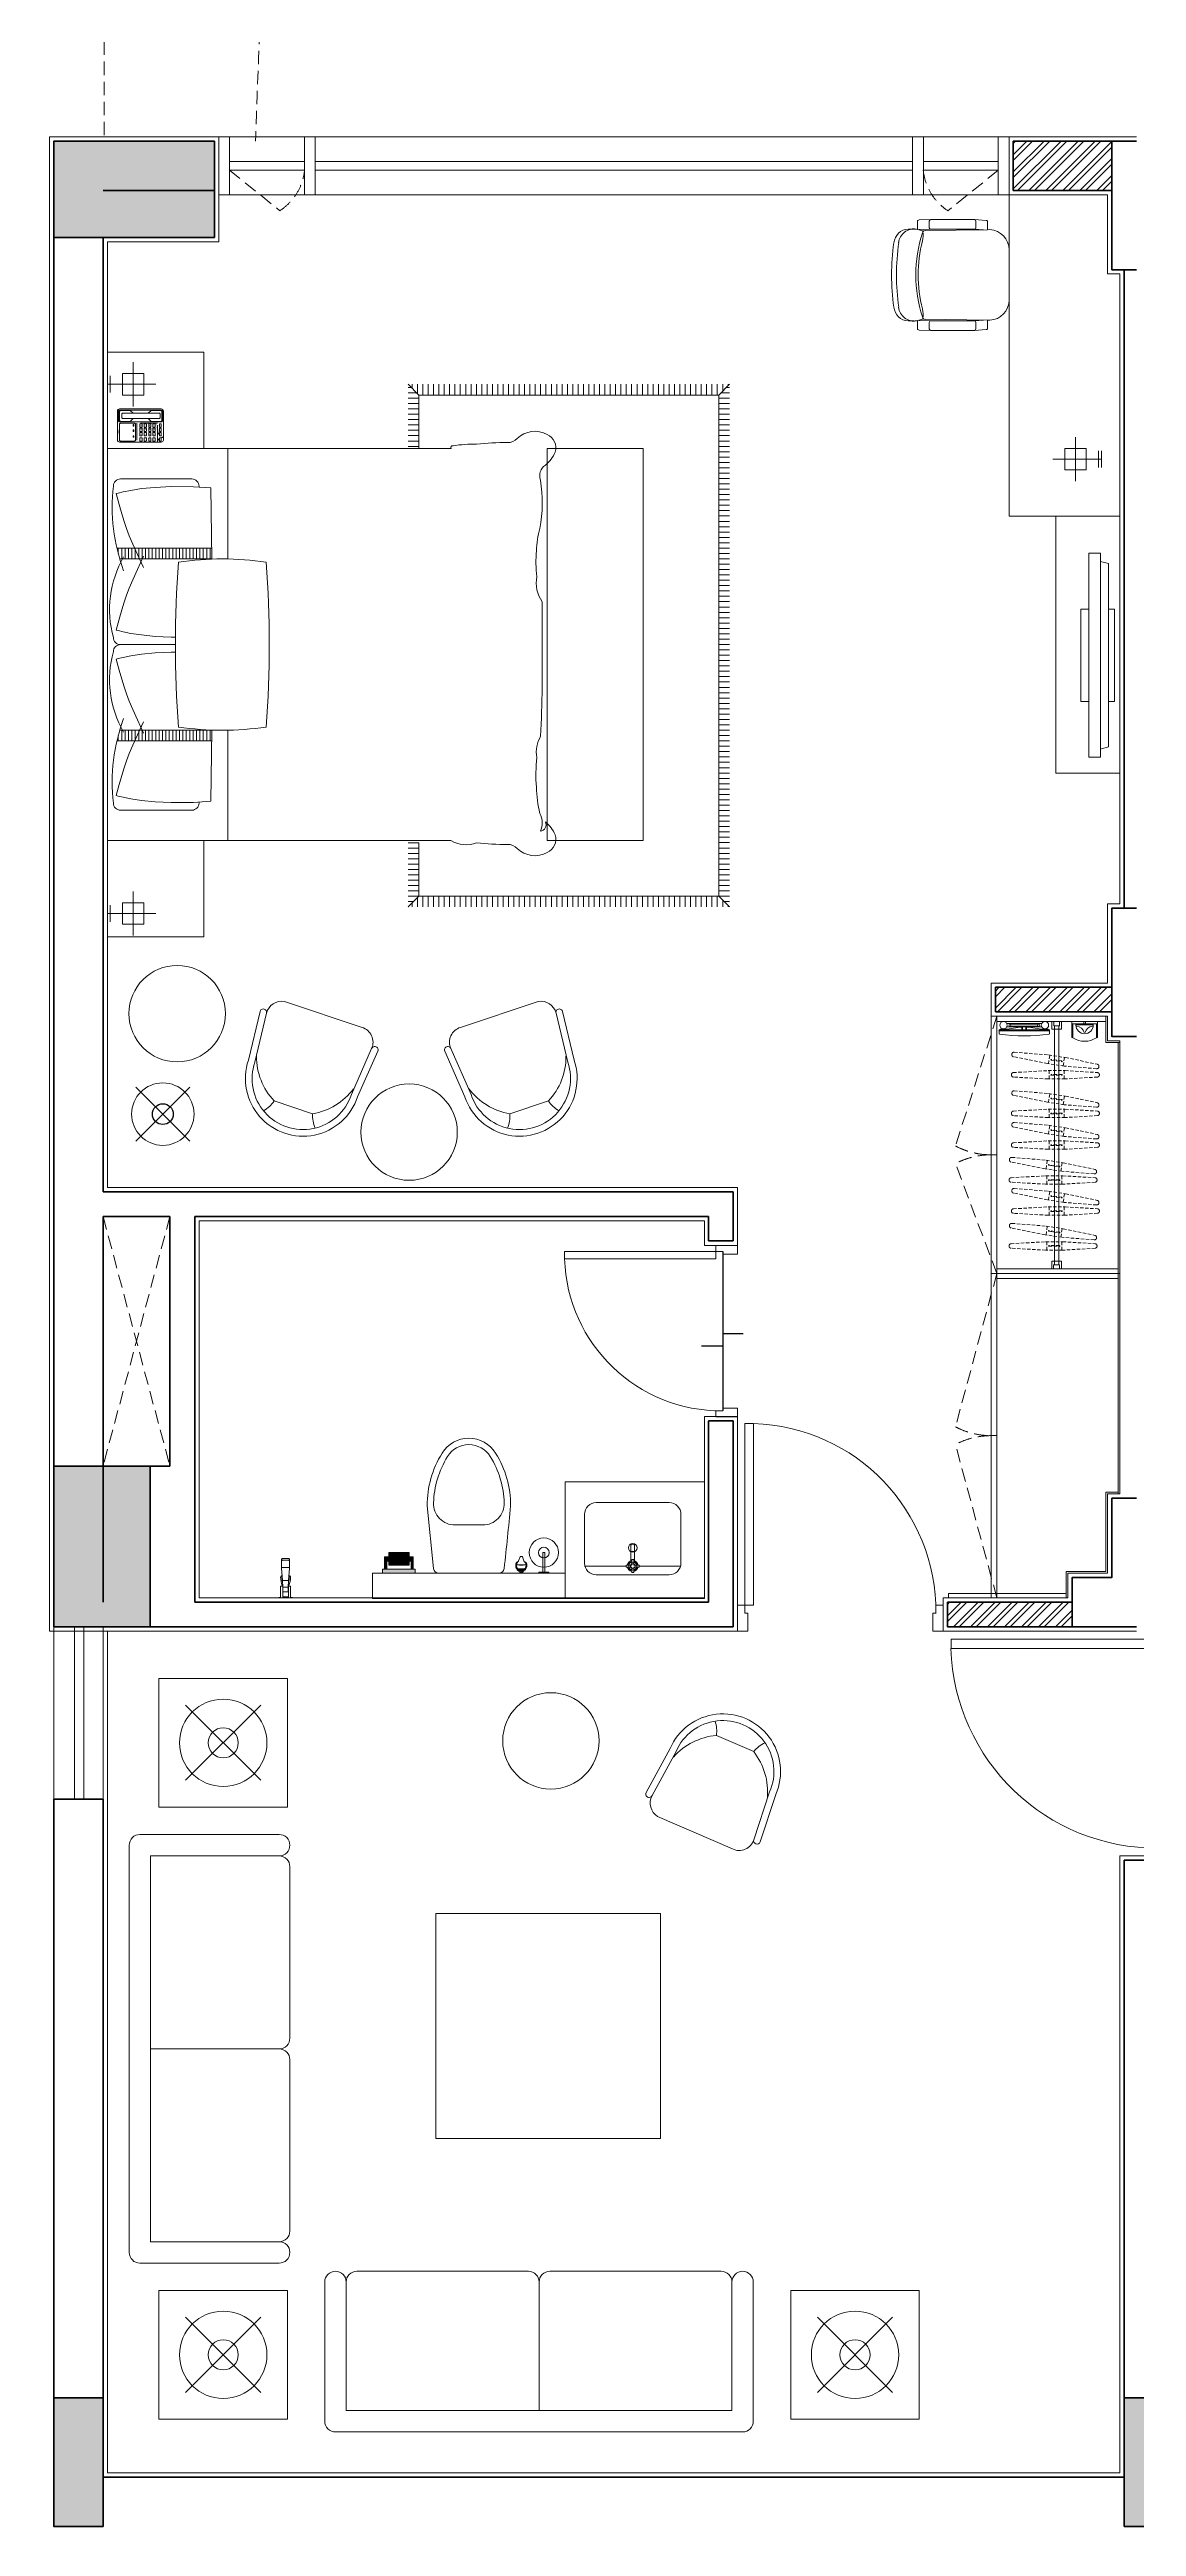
# Model space of a CAD drawing. Header units: inches. Extents: x 3031157 to 3117753, y 705284 to 945006.
# Drawn here: x 3042706 to 3047781, y 919665 to 931228 of the extents above; entities that cross this region are included whole.
import ezdxf
from ezdxf.enums import TextEntityAlignment as Align

# ---------------------------------------------------------------- set-up
doc = ezdxf.new("R2010")
doc.units = ezdxf.units.IN
doc.header["$LTSCALE"] = 250
doc.header["$MEASUREMENT"] = 0
doc.linetypes.add('HIDDEN', pattern=[0.375, 0.25, -0.125])
doc.linetypes.add('HIDDEN2', pattern=[4.7625, 3.175, -1.5875])
doc.layers.get('0').update_dxf_attribs({"lineweight": 13})
for name, color, linetype, lineweight in [('cladding', 57, 'Continuous', 13), ('col', 6, 'Continuous', 40), ('door', 3, 'Continuous', 15), ('ele', 2, 'Continuous', 20), ('fixtures', 171, 'Continuous', 15), ('furniture', 97, 'Continuous', 18), ('hatch', 8, 'Continuous', 5), ('hidden', 116, 'HIDDEN', 13), ('wall', 1, 'Continuous', 40), ('win', 4, 'Continuous', 18)]:
    doc.layers.add(name, color=color, linetype=linetype, lineweight=lineweight)
doc.styles.get("Standard").update_dxf_attribs({"font": 'swissc.ttf', "height": 100})
pattern_1 = [(0, (-3042726, -930799.695), (9e-15, 25), [])]
pattern_2 = [(90, (-3042726, -930799.695), (-25, 5e-15), [])]

# ---------------------------------------------------------------- blocks, each defined once
blk = doc.blocks.new('A$C4EBC2541')
at = {"layer": 'door', "linetype": 'Continuous'}
for p, q in [((34, 120), (34, 958)), ((34, 958), (74, 958)), ((74, 958), (74, 120)), ((74, 120), (34, 120))]:
    blk.add_line(p, q, dxfattribs=at)
for points in [[(48, 0), (0, 0), (0, 120), (34, 120), (34, 82), (48, 82)], [(902, 0), (950, 0), (950, 120), (916, 120), (916, 82), (902, 82)]]:
    blk.add_lwpolyline(points, close=True, dxfattribs=at)
at = {"layer": 'door', "lineweight": 9, "ltscale": 0.5}
blk.add_arc((47, 89), 870, 359.5132, 88.1997, dxfattribs=at)
blk = doc.blocks.new('-hanger')
at = {"color": 8, "linetype": 'HIDDEN', "ltscale": 0.25}
for p, q in [((-211, 1), (-211, 2)), ((-209, 97), (-209, 98)), ((-202, 12), (-40, 21)), ((-43, 54), (-201, 86)), ((-198, 107), (-37, 94)), ((36, 42), (-43, 54)), ((-40, 21), (40, 21)), ((-38, 53), (-32, 93)), ((-37, 94), (42, 82)), ((-35, 21), (-35, -18)), ((25, 66), (-25, 73)), ((-25, 70), (24, 63)), ((25, 3), (-25, 3)), ((-25, 0), (25, 0)), ((31, 43), (37, 83)), ((35, 21), (35, -18)), ((187, 30), (36, 42)), ((40, 21), (191, 12)), ((42, 82), (190, 51)), ((198, 39), (198, 38)), ((200, 2), (200, 1)), ((-40, -18), (-202, -9)), ((40, -18), (-40, -18)), ((191, -9), (40, -18))]:
    blk.add_line(p, q, dxfattribs=at)
for centre, major_axis, start_param, end_param in [((-201, 2), (-7.07, -7.07), 3.98941, 5.497787), ((-201, 1), (-7.07, -7.07), 5.497787, 7.006165), ((-199, 95), (-7.07, -7.07), 5.350491, 6.858869), ((-199, 97), (7.07, -7.07), 2.271317, 3.779695), ((-25, 72), (-1.06, -1.06), 3.779695, 6.921287), ((-25, 1), (1.06, -1.06), 2.356194, 5.497787), ((25, 64), (1.06, -1.06), -0.932694, 2.208898), ((25, 1), (1.06, -1.06), -0.785398, 2.356194), ((188, 40), (-7.07, -7.07), 0.700521, 2.208898), ((188, 41), (7.07, -7.07), 0.638102, 2.14648), ((190, 2), (7.07, -7.07), 0.785398, 2.293776), ((190, 1), (7.07, -7.07), -0.722979, 0.785398)]:
    blk.add_ellipse(centre, major_axis=major_axis, ratio=1, start_param=start_param, end_param=end_param, dxfattribs=at)
blk = doc.blocks.new('-IRONPLATE')
at = {"layer": 'furniture', "color": 8}
for p, q in [((-140, 40), (0, 40)), ((-97, 19), (0, 19)), ((97, 0), (-97, 0)), ((-80, 15), (0, 15)), ((-80, 3), (0, 3)), ((140, 40), (0, 40)), ((97, 19), (0, 19)), ((80, 15), (0, 15)), ((80, 3), (0, 3))]:
    blk.add_line(p, q, dxfattribs=at)
for points in [[(0, 36), (-139, 36, -0.551398), (-140, 38), (-140, 54, -0.267991), (-138, 58)], [(140, 38), (140, 54, 0.267991), (138, 58)]]:
    blk.add_lwpolyline(points, format="xyb", dxfattribs=at)
for points in [[(-13, 36), (-13, 22), (-10, 22), (-10, 32), (-9, 32), (-9, 21), (-23, 21), (-96, 32), (-133, 32), (-133, 36)], [(-11, 34), (-9, 34), (-9, 19)], [(-11, 32), (-9, 32)], [(0, 36), (139, 36)], [(13, 36), (13, 22), (10, 22), (10, 32), (9, 32), (9, 21), (23, 21), (96, 32), (133, 32), (133, 36)], [(11, 34), (9, 34), (9, 19)], [(11, 32), (9, 32)]]:
    blk.add_lwpolyline(points, dxfattribs=at)
for points in [[(-13, 23), (-11, 23), (-11, 34), (-13, 34)], [(13, 23), (11, 23), (11, 34), (13, 34)]]:
    blk.add_lwpolyline(points, close=True, dxfattribs=at)
for centre, radius in [((-115, 9), 20.3), ((-80, 9), 5.88), ((80, 9), 5.88), ((115, 9), 20.3)]:
    blk.add_circle(centre, radius, dxfattribs=at)
for centre, radius, start, end in [((0, -828), 897, 81.1632, 98.8368), ((138, 38), 2.3, 294.7839, 0.7051)]:
    blk.add_arc(centre, radius, start, end, dxfattribs=at)
blk = doc.blocks.new('-IRON')
at = {"layer": 'furniture', "color": 8}
for p, q in [((-45, 16), (45, 16)), ((-5, 11), (-5, 0)), ((5, 11), (5, 0))]:
    blk.add_line(p, q, dxfattribs=at)
for points in [[(-66, 83), (-61, 83), (-61, 11), (-66, 11)], [(66, 11), (-66, 11), (-66, 0), (66, 0)], [(61, 83), (66, 83), (66, 11), (61, 11)]]:
    blk.add_lwpolyline(points, close=True, dxfattribs=at)
for points in [[(-45, 11), (-45, 18, -0.414294), (0, 63, -0.414294)], [(45, 11), (45, 18, 0.414294), (0, 63, 0.414294)]]:
    blk.add_lwpolyline(points, format="xyb", dxfattribs=at)
blk.add_lwpolyline([(7, 11), (7, 16), (-7, 16), (-7, 11)], dxfattribs=at)
for centre, radius, start, end in [((0, -7), 109, 56.0377, 123.9623), ((-50, 72), 49.7, 281.1869, 342.3811), ((50, 72), 49.7, 197.6189, 258.8131)]:
    blk.add_arc(centre, radius, start, end, dxfattribs=at)
blk = doc.blocks.new('-lcd')
blk.add_lwpolyline([(-0.119, 0.476), (-0.065, 0.476), (-0.065, -0.476), (-0.119, -0.476)], close=True)
blk.add_lwpolyline([(-0.065, -0.438), (-0.027, -0.428), (-0.027, 0.428), (-0.065, 0.438)])
at = {"ltscale": 0.8}
for points in [[(-0.119, 0.216), (-0.157, 0.216), (-0.157, -0.216), (-0.119, -0.216)], [(-0.027, -0.216), (0, -0.216), (0, 0.216), (-0.027, 0.216)]]:
    blk.add_lwpolyline(points, dxfattribs=at)
blk = doc.blocks.new('A$C2DC468A1')
at = {"layer": 'furniture', "ltscale": 200}
for p, q in [((49, 494), (49, 524)), ((526, 494), (526, 524)), ((42, 414), (8, 414)), ((59, 449), (50, 480)), ((50, 406), (52, 467)), ((50, 180), (50, 406)), ((57, 435), (53, 111)), ((517, 449), (525, 480)), ((517, 435), (522, 111)), ((525, 406), (523, 467)), ((525, 180), (525, 406)), ((533, 414), (567, 414)), ((8, 172), (42, 172)), ((50, 180), (53, 132)), ((525, 180), (522, 132)), ((567, 172), (533, 172))]:
    blk.add_line(p, q, dxfattribs=at)
blk.add_lwpolyline([(49, 524), (49, 509, 0.029912), (49, 485, 0.063193), (51, 475), (10, 475, 0.414214), (2, 467), (0, 406), (0, 180), (0, 180), (0, 180), (4, 119, 0.414214), (12, 111), (53, 111), (52, 100, 0.403991), (157, 0), (417, 0, 0.403991), (522, 100), (522, 111), (563, 111, 0.414214), (571, 119), (575, 180), (575, 406), (573, 467, 0.414214), (565, 475), (524, 475, 0.063195), (526, 485, 0.029912), (526, 509), (526, 524, 0.196957), (504, 574, 0.156396), (455, 598, 0.034809), (287, 609, 0.034809), (120, 598, 0.156396), (71, 574, 0.196957)], format="xyb", close=True, dxfattribs=at)
for centre, radius, start, end in [((128, 494), 79.1, 95.8495, 190.2987), ((287, -596), 1180, 81.8244, 98.1726), ((447, 494), 79.1, 349.7013, 84.1505), ((8, 406), 8, 90, 180), ((42, 406), 8, 0, 90), ((71, 436), 13.6, 120.775, 180.5512), ((64, 457), 10, 238.4266, 306.3195), ((83, 590), 144, 262.1651, 281.0898), ((287, -205), 689, 71.5812, 108.4188), ((287, -205), 677, 74.8853, 105.1147), ((492, 590), 144, 258.9102, 277.8349), ((511, 457), 10, 233.6805, 301.5734), ((504, 436), 13.6, 359.4488, 59.225), ((533, 406), 8, 90, 180), ((567, 406), 8, 0, 90), ((8, 180), 8, 180, 270), ((42, 180), 8, 270, 360), ((533, 180), 8, 180, 270), ((567, 180), 8, 270, 0)]:
    blk.add_arc(centre, radius, start, end, dxfattribs=at)
blk = doc.blocks.new('-reading lamp')
at = {"layer": 'furniture', "color": 8}
for p, q in [((-227, 0), (0, 0)), ((-121, 103), (-121, -103))]:
    blk.add_line(p, q, dxfattribs=at)
at = {"layer": 'furniture'}
for p, q in [((-13, 39), (-13, -39)), ((0, 39), (0, -39))]:
    blk.add_line(p, q, dxfattribs=at)
blk.add_lwpolyline([(-171, -50), (-71, -50), (-71, 50), (-171, 50)], close=True, dxfattribs=at)
blk = doc.blocks.new('WC-WH')
for points in [[(315, 195), (22, 165, 0.384412), (0, 140), (0, -140, 0.383904), (22, -165, 0.001434), (314, -195, 0.140641), (560, -125, 0.259738), (630, 0, 0.259738), (560, 125, 0.139471)], [(225, 65), (225, -65, 0.422961), (328, -165, 0.13189), (544, -100, 0.259738), (600, 0, 0.259738), (544, 100, 0.13189), (328, 165, 0.422961)]]:
    blk.add_lwpolyline(points, format="xyb", close=True)
blk.add_arc((316, -170), 25, 264.2811, 270.16)
blk = doc.blocks.new('Toilet paper holder')
h = blk.add_hatch(color=253)
h.set_gradient(color1=(147, 165, 151), one_color=1, tint=1, name='SPHERICAL')
h.paths.add_polyline_path([(102, -25), (102, 0), (-102, 0), (-102, -25)])
h = blk.add_hatch(color=253)
h.set_gradient(color1=(147, 165, 151), one_color=1, tint=1, name='SPHERICAL')
h.paths.add_polyline_path([(-76, -25), (-89, -25), (-89, -102), (-64, -102), (-64, -76), (-76, -76)])
h = blk.add_hatch(color=253)
h.set_gradient(color1=(147, 165, 151), one_color=1, tint=1, name='SPHERICAL')
h.paths.add_polyline_path([(63, -129), (63, -49), (-64, -49), (-64, -76), (-64, -76), (-64, -102), (-64, -102), (-64, -129)])
h = blk.add_hatch(color=253)
h.set_gradient(color1=(147, 165, 151), one_color=1, tint=1, name='SPHERICAL')
h.paths.add_polyline_path([(89, -25), (76, -25), (76, -76), (63, -76), (63, -102), (89, -102)])
for p, q in [((-89, -25), (-89, -102)), ((-89, -102), (-64, -102)), ((-76, -76), (-76, -25)), ((-64, -76), (-76, -76)), ((-64, -102), (-64, -76)), ((63, -76), (76, -76)), ((63, -102), (63, -76)), ((89, -102), (63, -102)), ((76, -76), (76, -25)), ((89, -25), (89, -102))]:
    blk.add_line(p, q)
for points in [[(-102, -25), (-102, 0), (102, 0), (102, -25)], [(-64, -129), (63, -129), (63, -49), (-64, -49)]]:
    blk.add_lwpolyline(points, close=True)
blk = doc.blocks.new('-spare tissue')
for points in [[(0, 23), (5, 23), (5, -23), (0, -23)], [(5, -5), (96, -5), (96, 5), (5, 5)]]:
    blk.add_lwpolyline(points, close=True)
for radius in [68.4, 25.1]:
    blk.add_circle((96, 0), radius)
blk = doc.blocks.new('-spray')
for p, q in [((0, 8), (7, 8)), ((0, 8), (0, 3)), ((0, 3), (0, 0)), ((0, 0), (0, -6)), ((4, 6), (10, 6)), ((4, 6), (4, 5)), ((4, 5), (4, -2)), ((21, 17), (21, -14)), ((52, 23), (52, 19)), ((76, 7), (57, 14)), ((78, 4), (78, -1)), ((0, -6), (7, -6)), ((4, -2), (4, -3)), ((4, -3), (10, -3)), ((52, -16), (52, -20)), ((57, -11), (76, -4))]:
    blk.add_line(p, q)
at = {"linetype": 'Continuous'}
for p, q in [((14, 7), (13, 7)), ((13, 5), (13, 4)), ((13, 4), (13, 1)), ((13, 4), (13, 4)), ((13, -1), (13, 1)), ((14, 8), (14, 7)), ((14, 7), (14, 1)), ((14, -4), (14, 1)), ((15, 12), (17, 12)), ((15, 12), (15, 1)), ((15, -9), (15, 1)), ((17, 14), (17, 12)), ((17, 12), (17, 1)), ((17, -9), (17, 1)), ((21, 17), (19, 17)), ((19, 17), (19, 15)), ((21, 15), (19, 15)), ((21, 14), (19, 14)), ((19, 14), (19, 10)), ((21, 10), (19, 10)), ((19, 9), (19, 6)), ((21, 9), (19, 9)), ((21, 6), (19, 6)), ((21, 4), (19, 4)), ((19, 4), (19, 1)), ((19, -1), (19, 1)), ((13, -2), (13, -1)), ((13, -1), (13, -1)), ((14, -4), (13, -4)), ((14, -5), (14, -4)), ((15, -9), (17, -9)), ((17, -11), (17, -9)), ((21, -1), (19, -1)), ((21, -3), (19, -3)), ((19, -6), (19, -3)), ((21, -6), (19, -6)), ((21, -8), (19, -8)), ((19, -11), (19, -8)), ((21, -11), (19, -11)), ((19, -14), (19, -12)), ((21, -12), (19, -12)), ((21, -14), (19, -14))]:
    blk.add_line(p, q, dxfattribs=at)
for centre, radius, start, end in [((3, 1), 4.17, 286.2602, 73.7398), ((7, 10), 2, 270, 339.4273), ((26, 17), 5, 144.6586, 176.563), ((26, 17), 5, 176.563, 180), ((58, 19), 5, 221.4127, 249.7865), ((75, 4), 3, 0, 69.7865), ((7, -8), 2, 20.5686, 90), ((26, -14), 5, 183.4309, 215.3477), ((26, -14), 5, 180, 183.4309), ((58, -16), 5, 110.2154, 138.5864), ((75, -1), 3, 290.2154, 0)]:
    blk.add_arc(centre, radius, start, end)
for centre, radius, start, end in [((34, 1), 21.2, 171.9827, 180), ((34, 1), 21.2, 180, 188.0173), ((34, 1), 21.2, 163.7328, 170.5838), ((34, 1), 21.2, 149.3991, 161.791), ((34, 1), 21.2, 132.901, 143.2002), ((36, -1), 25, 41.4127, 124.2726), ((34, 1), 21.2, 189.4162, 196.2672), ((34, 1), 21.2, 198.209, 210.6009), ((34, 1), 21.2, 216.7998, 227.099), ((36, 4), 25, 235.7274, 318.5864)]:
    blk.add_arc(centre, radius, start, end, dxfattribs=at)
for centre, major_axis, ratio, start_param, end_param in [((36, 1), (26, 0), 0.884615, 0.898533, 2.94467), ((39, 1), (0, -22.4), 0.049154, 3.141593, 6.283185), ((40, 1), (0, -22.4), 0.049154, 3.141593, 6.283185), ((36, 1), (26, 0), 0.884615, 3.338515, 5.384652)]:
    blk.add_ellipse(centre, major_axis=major_axis, ratio=ratio, start_param=start_param, end_param=end_param)
for points, knots in [([(26, 26), (24, 25), (23, 25), (20, 23), (18, 22), (14, 18), (12, 17), (10, 13), (9, 11), (9, 10)], [1.9362037, 1.9362037, 1.9362037, 1.9362037, 2.0782569, 2.0782569, 2.3509561, 2.3509561, 2.6236554, 2.6236554, 2.8211941, 2.8211941, 2.8211941, 2.8211941]), ([(40, 27), (39, 27), (38, 27), (34, 28), (32, 27), (28, 27), (27, 26), (26, 26)], [1.4354824, 1.4354824, 1.4354824, 1.4354824, 1.5328583, 1.5328583, 1.8055576, 1.8055576, 1.9362037, 1.9362037, 1.9362037, 1.9362037]), ([(52, 23), (52, 23), (52, 23), (50, 25), (47, 26), (43, 27), (42, 27), (40, 27)], [0.972564, 0.972564, 0.972564, 0.972564, 0.9874597, 0.9874597, 1.260159, 1.260159, 1.4354824, 1.4354824, 1.4354824, 1.4354824]), ([(9, -7), (9, -9), (10, -11), (13, -14), (14, -16), (15, -17)], [3.4619905, 3.4619905, 3.4619905, 3.4619905, 3.7144526, 3.7144526, 3.911088, 3.911088, 3.911088, 3.911088]), ([(15, -17), (16, -17), (16, -18), (19, -20), (21, -21), (26, -23), (28, -24), (33, -24), (35, -25), (38, -24)], [3.911088, 3.911088, 3.911088, 3.911088, 3.9871519, 3.9871519, 4.2598512, 4.2598512, 4.5325505, 4.5325505, 4.7735041, 4.7735041, 4.7735041, 4.7735041]), ([(38, -24), (38, -24), (38, -24), (41, -24), (44, -24), (48, -22), (50, -21), (52, -20)], [4.7735041, 4.7735041, 4.7735041, 4.7735041, 4.8052498, 4.8052498, 5.0779491, 5.0779491, 5.3106223, 5.3106223, 5.3106223, 5.3106223])]:
    blk.add_open_spline(points, degree=3, knots=knots)
blk = doc.blocks.new('BASIN')
at = {"layer": 'fixtures'}
for p, q in [((-12, 453), (-12, 354)), ((-12, 453), (-12, 354)), ((12, 354), (12, 453)), ((12, 354), (12, 453))]:
    blk.add_line(p, q, dxfattribs=at)
blk.add_lwpolyline([(227, 90), (-227, 90, -0.414214), (-300, 163), (-300, 467, -0.414214), (-227, 540), (227, 540, -0.414214), (300, 467), (300, 163, -0.414214)], format="xyb", close=True, dxfattribs=at)
for points in [[(-40, 485), (-300, 485)], [(300, 485), (40, 485)]]:
    blk.add_lwpolyline(points, dxfattribs=at)
blk.add_lwpolyline([(-6, 491), (-40, 491), (-40, 479), (-6, 479), (-6, 445), (6, 445), (6, 479), (40, 479), (40, 491), (6, 491), (6, 525), (-6, 525)], close=True, dxfattribs=at)
blk.add_lwpolyline([(-6, 491), (-40, 491), (-40, 479), (-6, 479), (-6, 445), (6, 445), (6, 479), (40, 479), (40, 491), (6, 491), (6, 525), (-6, 525)], close=True, dxfattribs=at)
for centre, radius in [((0, 485), 24.8), ((0, 485), 14.4), ((0, 485), 14.4), ((0, 372), 27)]:
    blk.add_circle(centre, radius, dxfattribs=at)
for centre, radius, start, end in [((0, 485), 34.3, 99.9282, 170.0718), ((0, 485), 34.3, 99.9282, 170.0718), ((0, 485), 34.3, 189.9282, 260.0718), ((0, 485), 34.3, 189.9282, 260.0718), ((0, 485), 28.3, 102.0247, 167.9753), ((0, 485), 28.3, 102.0247, 167.9753), ((0, 485), 28.3, 192.0247, 257.9753), ((0, 485), 28.3, 192.0247, 257.9753), ((0, 485), 34.3, 9.9282, 80.0718), ((0, 485), 34.3, 9.9282, 80.0718), ((0, 485), 28.3, 12.0247, 77.9753), ((0, 485), 28.3, 12.0247, 77.9753), ((0, 485), 34.3, 279.9282, 350.0718), ((0, 485), 28.3, 282.0247, 347.9753), ((0, 485), 34.3, 279.9282, 350.0718), ((0, 485), 28.3, 282.0247, 347.9753), ((0, 406), 14, 212.6695, 327.3305), ((0, 406), 14, 212.6695, 327.3305), ((0, 362), 14, 212.6695, 327.3305), ((0, 362), 14, 212.6695, 327.3305)]:
    blk.add_arc(centre, radius, start, end, dxfattribs=at)
blk = doc.blocks.new('-shower1')
for p, q in [((81, -14), (81, 14)), ((142, 19), (142, -19))]:
    blk.add_line(p, q)
for points in [[(0, 23), (0, 32), (2, 32), (3, 23)], [(0, 13), (0, -13)], [(2, 23), (2, 32)], [(2, 13), (2, -13)], [(5, 13), (5, -13)], [(49, 12), (28, 12), (28, -12), (49, -12)], [(98, 18), (100, 22)], [(0, -23), (0, -32), (2, -32), (3, -23)], [(2, -23), (2, -32)], [(98, -18), (100, -22)]]:
    blk.add_lwpolyline(points)
for points in [[(0, 13), (54, 13), (54, 23), (0, 23)], [(0, -13), (54, -13), (54, -23), (0, -23)]]:
    blk.add_lwpolyline(points, close=True)
blk.add_lwpolyline([(179, -19), (172, -19), (139, -19), (81, -14), (49, -12), (49, 12), (81, 14), (139, 19), (172, 19), (179, 19, -0.414214), (183, 15), (183, -15, -0.414214)], format="xyb", close=True)
for points in [[(54, 15, -0.007513), (57, 15, -0.799179)], [(57, 13), (57, 16, -0.081947), (97, 23, -0.285928), (102, 21), (103, 16)], [(57, 13), (57, 13, -0.081947)], [(98, 18, 0.046456), (73, 14, 0.308192)], [(171, 19, -0.414214), (175, 15), (175, -15, -0.414214), (171, -19)], [(54, -15, 0.007513), (57, -14, 0.799179)], [(57, -13), (57, -14, 0.081947)], [(57, -14), (57, -16, 0.081947), (97, -23, 0.285928), (102, -21), (103, -16)], [(98, -18, -0.046456), (73, -14, -0.308192)]]:
    blk.add_lwpolyline(points, format="xyb")
blk = doc.blocks.new('TEL')
for points in [[(-140, -158), (-5, -158, 0.414214), (5, -148), (5, 47, 0.414214), (-5, 57), (-140, 57, 0.414214), (-150, 47), (-150, -148, 0.414214)], [(-125, -143), (-110, -143, 0.414214), (-105, -138), (-105, 32, 0.414214), (-110, 37), (-125, 37, 0.414214), (-130, 32), (-130, -138, 0.414214)], [(-14, -147), (-1, -147, 0.414214), (0, -146), (0, -140, 0.414214), (-1, -139), (-14, -139, 0.414214), (-15, -140), (-15, -146, 0.414214)]]:
    blk.add_lwpolyline(points, format="xyb", close=True)
at = {"color": 8}
for points in [[(-140, -153), (-95, -153, 0.414214), (-90, -148), (-90, 47, 0.414214), (-95, 52), (-140, 52, 0.414214), (-145, 47), (-145, -148, 0.414214)], [(-78, -28), (-5, -28, 0.414214), (0, -23), (0, 42, 0.414214), (-5, 47), (-78, 47, 0.414214), (-83, 42), (-83, -23, 0.414214)], [(-66, -58), (-79, -58, -0.414214), (-80, -57), (-80, -49, -0.414214), (-79, -48), (-66, -48, -0.414214), (-65, -49), (-65, -57, -0.414214)], [(-66, -78), (-79, -78, -0.414214), (-80, -77), (-80, -69, -0.414214), (-79, -68), (-66, -68, -0.414214), (-65, -69), (-65, -77, -0.414214)], [(-66, -99), (-79, -99, -0.414214), (-80, -98), (-80, -90, -0.414214), (-79, -89), (-66, -89, -0.414214), (-65, -90), (-65, -98, -0.414214)], [(-66, -119), (-79, -119, -0.414214), (-80, -118), (-80, -110, -0.414214), (-79, -109), (-66, -109, -0.414214), (-65, -110), (-65, -118, -0.414214)], [(-59, -58), (-46, -58, 0.414214), (-45, -57), (-45, -49, 0.414214), (-46, -48), (-59, -48, 0.414214), (-60, -49), (-60, -57, 0.414214)], [(-59, -78), (-46, -78, 0.414214), (-45, -77), (-45, -69, 0.414214), (-46, -68), (-59, -68, 0.414214), (-60, -69), (-60, -77, 0.414214)], [(-59, -99), (-46, -99, 0.414214), (-45, -98), (-45, -90, 0.414214), (-46, -89), (-59, -89, 0.414214), (-60, -90), (-60, -98, 0.414214)], [(-59, -119), (-46, -119, 0.414214), (-45, -118), (-45, -110, 0.414214), (-46, -109), (-59, -109, 0.414214), (-60, -110), (-60, -118, 0.414214)], [(-39, -58), (-26, -58, 0.414214), (-25, -57), (-25, -49, 0.414214), (-26, -48), (-39, -48, 0.414214), (-40, -49), (-40, -57, 0.414214)], [(-39, -78), (-26, -78, 0.414214), (-25, -77), (-25, -69, 0.414214), (-26, -68), (-39, -68, 0.414214), (-40, -69), (-40, -77, 0.414214)], [(-39, -99), (-26, -99, 0.414214), (-25, -98), (-25, -90, 0.414214), (-26, -89), (-39, -89, 0.414214), (-40, -90), (-40, -98, 0.414214)], [(-39, -119), (-26, -119, 0.414214), (-25, -118), (-25, -110, 0.414214), (-26, -109), (-39, -109, 0.414214), (-40, -110), (-40, -118, 0.414214)], [(-14, -58), (-1, -58, 0.414214), (0, -57), (0, -49, 0.414214), (-1, -48), (-14, -48, 0.414214), (-15, -49), (-15, -57, 0.414214)], [(-14, -78), (-1, -78, 0.414214), (0, -77), (0, -69, 0.414214), (-1, -68), (-14, -68, 0.414214), (-15, -69), (-15, -77, 0.414214)], [(-14, -99), (-1, -99, 0.414214), (0, -98), (0, -90, 0.414214), (-1, -89), (-14, -89, 0.414214), (-15, -90), (-15, -98, 0.414214)], [(-14, -119), (-1, -119, 0.414214), (0, -118), (0, -110, 0.414214), (-1, -109), (-14, -109, 0.414214), (-15, -110), (-15, -118, 0.414214)], [(-79, -147), (-66, -147, 0.414214), (-65, -146), (-65, -140, 0.414214), (-66, -139), (-79, -139, 0.414214), (-80, -140), (-80, -146, 0.414214)], [(-59, -147), (-46, -147, 0.414214), (-45, -146), (-45, -140, 0.414214), (-46, -139), (-59, -139, 0.414214), (-60, -140), (-60, -146, 0.414214)], [(-39, -147), (-26, -147, 0.414214), (-25, -146), (-25, -140, 0.414214), (-26, -139), (-39, -139, 0.414214), (-40, -140), (-40, -146, 0.414214)]]:
    blk.add_lwpolyline(points, format="xyb", close=True, dxfattribs=at)
at = {"color": 9}
for points in [[(-105, -17), (-92, -3), (-92, 42, 0.414214), (-98, 47), (-137, 47, 0.414214), (-142, 42), (-142, -3), (-130, -17)], [(-130, -86), (-142, -100), (-142, -146, 0.414214), (-137, -151), (-98, -151, 0.414214), (-92, -146), (-92, -100), (-105, -86)]]:
    blk.add_lwpolyline(points, format="xyb", dxfattribs=at)
at = {"color": 8, "linetype": 'HIDDEN2', "ltscale": 0.1}
blk.add_lwpolyline([(5, -130), (-83, -130), (-83, -33), (5, -33)], dxfattribs=at)
at = {"color": 8}
for points in [[(-77, -20), (-70, -20), (-70, -17), (-77, -17)], [(-53, -20), (-45, -20), (-45, -17), (-53, -17)], [(-25, -20), (-18, -20), (-18, -17), (-25, -17)]]:
    blk.add_lwpolyline(points, close=True, dxfattribs=at)
for points in [[(-18, -155), (-19, -155), (-19, -151), (-18, -151)], [(-18, -155), (-17, -155), (-17, -151), (-18, -151)], [(-17, -155), (-16, -155), (-16, -151), (-17, -151)]]:
    blk.add_lwpolyline(points, close=True)
for centre in [(-35, -134), (-7, -134)]:
    blk.add_circle(centre, 1.75, dxfattribs=at)
for s, height, p in [('Panasonic', 3.5, (-43, 52)), ('PRS', 1.75, (-73, -90)), ('TONE', 1.75, (-73, -107)), ('1', 5, (-73, -54)), ('GHI', 1.75, (-73, -70)), ('4', 5, (-73, -74)), ('7', 5, (-73, -95)), ('*', 5, (-73, -115)), ('ABC', 1.75, (-53, -49)), ('OPER', 1.75, (-53, -111)), ('2', 5, (-53, -54)), ('JKL', 1.75, (-53, -70)), ('5', 5, (-53, -74)), ('TUV', 1.75, (-53, -90)), ('8', 5, (-53, -95)), ('0', 5, (-53, -115)), ('MNO', 1.75, (-32, -70)), ('WXYZ', 1.75, (-32, -90)), ('DEF', 1.75, (-32, -49)), ('3', 5, (-32, -54)), ('6', 5, (-32, -74)), ('9', 5, (-32, -95)), ('#', 5, (-32, -115)), ('PAUSE/SAVE', 1.75, (-7, -87)), ('PROGRAM', 1.75, (-7, -66)), ('REDAIL', 1.75, (-7, -107)), ('AUTO', 1.75, (-7, -46)), ('EASA-PHONE', 3, (-66, -127)), ('FLASH', 1.75, (-73, -137)), ('MUTE/MEMORY', 1.75, (-47, -133)), ('MUTE', 1.75, (-53, -137)), ('HOLD', 1.75, (-32, -137)), ('MIC', 1.75, (-17, -149)), ('SP-PHONE', 1.75, (-7, -137))]:
    blk.add_text(s, height=height, dxfattribs=at).set_placement(p, align=Align.MIDDLE)
blk = doc.blocks.new('-KINGBED1830X2030')
at = {"layer": 'furniture'}
h = blk.add_hatch(dxfattribs=at)
h.set_pattern_fill('ANSI31', color=8, scale=5, angle=45, style=0)
h.set_pattern_definition([(90, (488.107, 399.986), (15.875, 3e-15), [])])
h.paths.add_polyline_path([(487, 450), (488, 400), (150, 400), (140, 421), (127, 450)])
edge = h.paths.add_edge_path()
edge.add_ellipse((885, 644), major_axis=(-219, 834), ratio=1, start_angle=88.2417, end_angle=91.6774, ccw=False)
edge.add_line((45, 450), (127, 450))
edge.add_line((127, 450), (140, 421))
edge.add_line((140, 421), (150, 400))
edge.add_line((150, 400), (58, 400))
h = blk.add_hatch(dxfattribs=at)
h.set_pattern_fill('ANSI31', color=8, scale=5, angle=45, style=0)
h.set_pattern_definition([(270, (488.107, -399.986), (15.875, -3e-15), [])])
h.paths.add_polyline_path([(127, -450), (487, -450), (488, -400), (150, -400), (140, -421)])
edge = h.paths.add_edge_path()
edge.add_line((45, -450), (127, -450))
edge.add_line((127, -450), (140, -421))
edge.add_line((140, -421), (150, -400))
edge.add_line((150, -400), (58, -400))
edge.add_ellipse((885, -644), major_axis=(219, 834), ratio=1, start_angle=88.3226, end_angle=91.7583)
at = {"layer": 'furniture', "color": 8, "ltscale": 200}
for p, q in [((562, 915), (562, 400)), ((488, 450), (45, 450)), ((488, 400), (58, 400)), ((488, -450), (45, -450)), ((488, -400), (58, -400)), ((562, -400), (562, -915))]:
    blk.add_line(p, q, dxfattribs=at)
at = {"layer": 'furniture', "ltscale": 200}
for p, q in [((41, 705), (50, 707)), ((55, 654), (41, 705)), ((50, 707), (74, 713)), ((74, 713), (110, 720)), ((110, 720), (160, 728)), ((160, 728), (223, 734)), ((223, 734), (298, 738)), ((298, 738), (402, 737)), ((402, 737), (483, 731)), ((67, 611), (55, 654)), ((78, 575), (67, 611)), ((89, 542), (78, 575)), ((102, 508), (89, 542)), ((119, 469), (102, 508)), ((140, 421), (119, 469)), ((140, 351), (119, 303)), ((168, 360), (140, 421)), ((168, 413), (140, 351)), ((102, 264), (89, 230)), ((119, 303), (102, 264)), ((55, 119), (41, 68)), ((67, 162), (55, 119)), ((78, 198), (67, 162)), ((89, 230), (78, 198)), ((41, 68), (50, 65)), ((50, 65), (74, 60)), ((74, 60), (110, 52)), ((110, 52), (160, 45)), ((160, 45), (223, 38)), ((223, 38), (298, 35)), ((298, 35), (318, 35)), ((41, -68), (50, -65)), ((55, -119), (41, -68)), ((50, -65), (74, -60)), ((74, -60), (110, -52)), ((110, -52), (160, -45)), ((160, -45), (223, -38)), ((223, -38), (298, -35)), ((298, -35), (318, -35)), ((67, -162), (55, -119)), ((78, -198), (67, -162)), ((89, -230), (78, -198)), ((102, -264), (89, -230)), ((119, -303), (102, -264)), ((140, -351), (119, -303)), ((140, -421), (119, -469)), ((168, -413), (140, -351)), ((168, -360), (140, -421)), ((78, -575), (67, -611)), ((89, -542), (78, -575)), ((102, -508), (89, -542)), ((119, -469), (102, -508)), ((55, -654), (41, -705)), ((67, -611), (55, -654)), ((41, -705), (50, -707)), ((50, -707), (74, -713)), ((74, -713), (110, -720)), ((110, -720), (160, -728)), ((160, -728), (223, -734)), ((223, -734), (298, -738)), ((298, -738), (402, -737)), ((402, -737), (483, -731))]:
    blk.add_line(p, q, dxfattribs=at)
for points in [[(0, -915), (1603, -915, 0.216938), (1724, -926, 0.026504), (1868, -933, -0.211134), (1914, -952, 0.329446), (2054, -971, 0.37589), (2091, -888, 0.123892), (2045, -828, -0.521995), (2022, -871, 0.253975), (2019, -789, -0.044393), (2003, -666, -0.041039), (2005, -527, -0.177463), (2023, -428, 0.009086), (2030, -200), (2030, 200, -0.983812), (2030, 200, -0.197743), (2005, 317, -0.046791), (2003, 438, -0.052911), (2019, 542, 0.09142), (2022, 768, -0.342539), (2045, 838, 0.123892), (2091, 898, 0.37589), (2054, 981, 0.329446), (1914, 962, -0.211134), (1868, 943, 0.026504), (1724, 936, 0.041557), (1614, 928, 0.750517), (1605, 915), (0, 915), (0, -915)], [(76, 345, -0.117018), (28, 740, -0.414214), (61, 773), (395, 773, -0.414214), (428, 740), (428, 735)], [(318, 0), (61, 0, -0.414214), (28, 33, -0.201756), (76, 409)], [(318, 0), (61, 0, 0.414214), (28, -33, 0.201756), (76, -409)], [(76, -345, 0.117018), (28, -740, 0.414214), (61, -773), (395, -773, 0.414214), (428, -740), (428, -735)]]:
    blk.add_lwpolyline(points, format="xyb", dxfattribs=at)
for points in [[(483, 731), (488, 400)], [(483, -731), (488, -400)]]:
    blk.add_lwpolyline(points, dxfattribs=at)
for centre, radius, start, end in [((5662, 0), 5344, 175.87, 184.13), ((537, -992), 1392, 81.5398, 98.4602), ((-4588, 0), 5344, 355.87, 4.13), ((537, 992), 1392, 261.5398, 278.4602)]:
    blk.add_arc(centre, radius, start, end, dxfattribs=at)
blk = doc.blocks.new('A$C3DD322D0')
at = {"layer": 'furniture'}
blk.add_line((-95, 127), (95, 127), dxfattribs=at)
for points in [[(-259, 504, -0.454082), (-185, 583), (197, 583, -0.386554), (259, 504)], [(-127, 68, 0.123986), (-95, 127, -0.191685), (-239, 299, -0.191685)], [(239, 299, -0.191685), (95, 127, 0.123986), (127, 68)]]:
    blk.add_lwpolyline(points, format="xyb", dxfattribs=at)
blk.add_lwpolyline([(259, 504), (238, 270, -1.003803), (-238, 270), (-259, 504, 1), (-290, 502), (-269, 269, 1), (269, 269), (290, 502, 1)], format="xyb", close=True, dxfattribs=at)
blk = doc.blocks.new('A$C618B1EA6')
at = {"layer": 'furniture', "lineweight": 30}
for p, q in [((0, 275), (0, -275)), ((-275, 0), (275, 0))]:
    blk.add_line(p, q, dxfattribs=at)
at = {"layer": 'furniture'}
blk.add_circle((0, 0), 225, dxfattribs=at)
at = {"layer": 'furniture', "lineweight": 30}
blk.add_circle((0, 0), 75, dxfattribs=at)
blk = doc.blocks.new('A$C005F53C4')
at = {"layer": 'furniture'}
h = blk.add_hatch(dxfattribs=at)
h.set_pattern_fill('ANSI31', color=8, scale=200, angle=315)
h.set_pattern_definition(pattern_1)
h.paths.add_polyline_path([(1655, -1135), (1705, -1185), (1705, -1435), (1655, -1435)])
h = blk.add_hatch(dxfattribs=at)
h.set_pattern_fill('ANSI31', color=8, scale=200, angle=45)
h.set_pattern_definition(pattern_2)
h.paths.add_polyline_path([(1655, -1135), (3155, -1135), (3105, -1185), (1705, -1185)])
h = blk.add_hatch(dxfattribs=at)
h.set_pattern_fill('ANSI31', color=8, scale=200, angle=315)
h.set_pattern_definition([(0, (-3042126, -930799.695), (9e-15, 25), [])])
h.paths.add_polyline_path([(3105, -1185), (3155, -1135), (3155, -3575), (3105, -3525)])
h = blk.add_hatch(dxfattribs=at)
h.set_pattern_fill('ANSI31', color=8, scale=200, angle=315)
h.set_pattern_definition(pattern_1)
h.paths.add_polyline_path([(1655, -3275), (1705, -3275), (1705, -3525), (1655, -3575)])
h = blk.add_hatch(dxfattribs=at)
h.set_pattern_fill('ANSI31', color=8, scale=200, angle=45)
h.set_pattern_definition(pattern_2)
h.paths.add_polyline_path([(1705, -3525), (3105, -3525), (3155, -3575), (1655, -3575)])
at = {"layer": 'hatch'}
for points in [[(750, -450), (750, 0), (0, 0), (0, -450)], [(450, -6185), (0, -6185), (0, -6935), (450, -6935)]]:
    blk.add_hatch(color=256, dxfattribs=at).paths.add_polyline_path(points)
h = blk.add_hatch(dxfattribs=at)
h.set_pattern_fill('ANSI32', color=256, scale=150, style=0)
h.set_pattern_definition([(45, (15751.934, -133.243), (-39.77476, 39.77476), []), (45, (15778.45, -133.243), (-39.77476, 39.77476), [])])
h.paths.add_polyline_path([(4480, 0), (4940, 0), (4940, -230), (4480, -230)])
h = blk.add_hatch(dxfattribs=at)
h.set_pattern_fill('ANSI32', color=256, scale=150, style=0)
h.set_pattern_definition([(45, (-2879080.674, -670604.714), (-39.7747564, 39.7747564), []), (45, (-2879054.16, -670604.714), (-39.7747564, 39.7747564), [])])
h.paths.add_polyline_path([(4397, -3950), (4940, -3950), (4940, -4065), (4397, -4065)])
h = blk.add_hatch(dxfattribs=at)
h.set_pattern_fill('ANSI32', color=256, scale=150, style=0)
h.set_pattern_definition([(45, (-2879080.674, -670909.714), (-39.7747564, 39.7747564), []), (45, (-2879054.16, -670909.714), (-39.7747564, 39.7747564), [])])
h.paths.add_polyline_path([(4172, -6820), (4755, -6820), (4755, -6935), (4172, -6935)])
at = {"lineweight": 30}
blk.add_lwpolyline([(3219, -5568), (3124, -5568), (3124, -5626), (3024, -5626)], dxfattribs=at)
at = {"layer": 'cladding'}
blk.add_lwpolyline([(-20, -6955), (3192, -6955), (3192, -6800), (3192, -6800), (3192, -5954), (3038, -5954), (3038, -6800), (742, -6800), (742, -6800), (678, -6800), (678, -5040), (3038, -5040), (3038, -5155), (3192, -5155), (3192, -4885), (250, -4885), (250, -470), (770, -470), (770, 20), (-20, 20)], close=True, dxfattribs=at)
at = {"layer": 'cladding', "ltscale": 0.1}
blk.add_lwpolyline([(5055, 20), (4460, 20), (4460, -250), (4920, -250), (4920, -620), (4977, -620), (4977, -3560), (4920, -3560), (4920, -3930), (4377, -3930), (4377, -4085), (4920, -4085), (4920, -4200), (4977, -4200), (4977, -6315), (4920, -6315), (4920, -6685), (4735, -6685), (4735, -6800), (4152, -6800), (4152, -6955), (5055, -6955)], dxfattribs=at)
at = {"layer": 'col'}
blk.add_lwpolyline([(750, -450), (750, 0), (0, 0), (0, -450)], close=True, dxfattribs=at)
at = {"layer": 'col', "ltscale": 0.1}
for points in [[(5055, -600), (4940, -600), (4940, 0), (5055, 0)], [(5055, -4180), (4940, -4180), (4940, -3580), (5055, -3580)], [(5055, -6935), (4755, -6935), (4755, -6705), (4940, -6705), (4940, -6335), (5055, -6335)]]:
    blk.add_lwpolyline(points, dxfattribs=at)
at = {"layer": 'col', "elevation": 9440}
blk.add_lwpolyline([(450, -6185), (0, -6185), (0, -6935), (450, -6935)], close=True, dxfattribs=at)
at = {"layer": 'fixtures', "lineweight": 30}
blk.add_lwpolyline([(3124, -5183), (3124, -5926)], dxfattribs=at)
at = {"layer": 'fixtures'}
for points in [[(3038, -6800), (3038, -6258), (2388, -6258), (2388, -6800)], [(1488, -6800), (1488, -6685), (2388, -6685), (2388, -6800)]]:
    blk.add_lwpolyline(points, dxfattribs=at)
blk.add_lwpolyline([(1488, -6800), (1488, -6804), (3038, -6804), (3038, -6800)], close=True, dxfattribs=at)
at = {"layer": 'furniture', "color": 8}
for p, q in [((1705, -1185), (1655, -1135)), ((3105, -1185), (3155, -1135)), ((1655, -1435), (1705, -1435)), ((1705, -3275), (1655, -3275)), ((1705, -3525), (1655, -3575)), ((3105, -3525), (3155, -3575)), ((4669, -4130, 0), (4669, -4110, 0)), ((4669, -4130, 0), (4696, -4130, 0)), ((4672, -5245), (4673, -4130, 0)), ((4692, -5245), (4693, -4130, 0)), ((4696, -4130, 0), (4696, -4110, 0)), ((4668, -5265), (4668, -5245)), ((4668, -5245), (4696, -5245)), ((4668, -5245), (4668, -5265)), ((4696, -5245), (4696, -5265))]:
    blk.add_line(p, q, dxfattribs=at)
at = {"layer": 'furniture'}
for points in [[(4977, -620), (4977, -1750), (4460, -1750), (4460, -250), (4920, -250), (4920, -620), (4977, -620)], [(700, -985), (250, -985), (250, -1435), (700, -1435)], [(2303, -1435), (2751, -1435), (2751, -3265), (2303, -3265)], [(4678, -2950), (4977, -2950), (4977, -1750), (4678, -1750)], [(700, -3715), (250, -3715), (250, -3265), (700, -3265)], [(4377, -4732), (4377, -4085), (4403, -4085), (4403, -4732)], [(4403, -4110), (4912, -4110), (4912, -4085), (4403, -4085)], [(4377, -4732), (4377, -5286), (4403, -5286), (4403, -4732)], [(4377, -6043), (4377, -5286), (4403, -5286), (4403, -6043)], [(4403, -5265), (4403, -5286), (4969, -5286), (4969, -5265)], [(4403, -5310), (4969, -5310), (4969, -5286), (4403, -5286)], [(4969, -5286), (4977, -5286), (4977, -6315), (4969, -6315)], [(4377, -6043), (4377, -6800), (4403, -6800), (4403, -6043)], [(4178, -6780), (4178, -6800), (4727, -6800), (4727, -6780)]]:
    blk.add_lwpolyline(points, close=True, dxfattribs=at)
at = {"layer": 'furniture', "color": 8}
blk.add_lwpolyline([(1705, -3275), (1705, -3525), (3105, -3525), (3105, -1185), (1705, -1185), (1705, -1435)], dxfattribs=at)
for points in [[(4660, -4146), (4660, -4110), (4705, -4110), (4705, -4146)], [(4660, -5229), (4660, -5265), (4705, -5265), (4705, -5229)]]:
    blk.add_lwpolyline(points, close=True, dxfattribs=at)
at = {"layer": 'furniture'}
for points in [[(4977, -4208), (4912, -4208), (4912, -4085)], [(4977, -4200), (4920, -4200), (4920, -4085)], [(4977, -4208), (4977, -5286), (4969, -5286), (4969, -4208)], [(4969, -6307), (4912, -6307), (4912, -6677), (4727, -6677), (4727, -6800)], [(4969, -6315), (4920, -6315), (4920, -6685), (4735, -6685), (4735, -6800)]]:
    blk.add_lwpolyline(points, dxfattribs=at)
for centre in [(576, -4073), (1659, -4626)]:
    blk.add_circle(centre, 225, dxfattribs=at)
at = {"layer": 'hidden'}
for p, q in [((542, -5020), (230, -6185, 9440)), ((230, -5020), (542, -6185))]:
    blk.add_line(p, q, dxfattribs=at)
for points in [[(820, -135), (1056, -325)], [(4410, -135), (4174, -325)]]:
    blk.add_lwpolyline(points, dxfattribs=at)
for points in [[(4403, -4085), (4210, -4691, 0.121679), (4377, -4732, -27.258115)], [(4403, -5286), (4210, -4773, -0.121679), (4377, -4732, 27.258115)], [(4403, -5286), (4210, -6002, 0.121679), (4377, -6043, -27.258115)], [(4403, -6800), (4210, -6084, -0.121679), (4377, -6043, 27.258115)]]:
    blk.add_lwpolyline(points, format="xyb", dxfattribs=at)
for centre, start, end in [((914, -109), 303.4066, 354.2964), ((4316, -109), 185.7036, 236.5934)]:
    blk.add_arc(centre, 258, start, end, dxfattribs=at)
at = {"layer": 'wall'}
for p, q in [((0, 0), (750, 0)), ((750, -230), (750, 0)), ((230, -230), (750, -230)), ((0, -450), (0, -6185)), ((230, -450), (230, -4905)), ((230, -5020), (230, -6820)), ((542, -5020), (542, -6185)), ((450, -6185), (542, -6185))]:
    blk.add_line(p, q, dxfattribs=at)
at = {"layer": 'wall', "ltscale": 0.1}
for p, q in [((4480, 0), (5055, 0)), ((4480, -230), (4480, 0)), ((4480, -230), (4940, -230)), ((4997, -600), (4997, -3580)), ((4397, -3950), (4397, -4065)), ((4397, -3950), (4940, -3950)), ((4397, -4065), (4940, -4065)), ((230, -4905), (3172, -4905)), ((3172, -5134), (3172, -4905)), ((542, -5020), (230, -5020)), ((658, -5020), (3057, -5020)), ((658, -6820), (658, -5020)), ((3057, -5134), (3057, -5020)), ((3057, -5134), (3172, -5134)), ((3057, -5974), (3172, -5974)), ((3057, -6820), (3057, -5974)), ((3172, -6820), (3172, -5974)), ((658, -6820), (3057, -6820)), ((3172, -6820), (3172, -6820)), ((3172, -6935), (3172, -6820)), ((4172, -6820), (4172, -6935)), ((4172, -6820), (4755, -6820)), ((450, -6935), (3172, -6935)), ((4172, -6935), (4755, -6935))]:
    blk.add_line(p, q, dxfattribs=at)
at = {"layer": 'win', "ltscale": 0.1}
for p, q in [((820, -95), (1170, -95)), ((1220, -95), (4010, -95)), ((4060, -95), (4410, -95)), ((1170, -135), (820, -135)), ((4010, -135), (1220, -135)), ((4410, -135), (4060, -135))]:
    blk.add_line(p, q, dxfattribs=at)
for points in [[(770, -250), (770, 20), (820, 20), (820, -250)], [(1220, 20), (1220, -250), (1170, -250), (1170, 20)], [(4060, 20), (4060, -250), (4010, -250), (4010, 20)], [(4460, 20), (4460, -250), (4410, -250), (4410, 20)]]:
    blk.add_lwpolyline(points, close=True, dxfattribs=at)
for points in [[(4460, 20), (770, 20)], [(4460, -250), (770, -250)]]:
    blk.add_lwpolyline(points, dxfattribs=at)
at = {"layer": 'door', "xscale": -0.8421676254304363, "yscale": 0.8421676121881997, "zscale": 0.8421675980073157, "rotation": 90}
blk.add_blockref('A$C4EBC2541', (3192, -5155), dxfattribs=at)
at = {"layer": 'door', "xscale": 1.010601030445853, "yscale": 1.010601014555171, "zscale": 1.010600997538112}
blk.add_blockref('A$C4EBC2541', (3192, -6955), dxfattribs=at)
at = {"layer": 'ele', "rotation": 180.0007813937657}
for name, p, xscale, yscale, zscale in [('-IRONPLATE', (4531, -4119), -0.8413792114186438, 0.8413792114186438, 0.8413792114186438), ('-IRON', (4813, -4110), -0.901447366600192, 0.901447366600192, 0.901447366600192)]:
    blk.add_blockref(name, p, dxfattribs=dict(at, xscale=xscale, yscale=yscale, zscale=zscale))
at = {"layer": 'ele'}
for p in [(4682, -4360), (4682, -4540), (4682, -4688), (4671, -4851, 0), (4682, -4996), (4671, -5159, 0)]:
    blk.add_blockref('-hanger', p, dxfattribs=at)
at = {"layer": 'fixtures'}
for name, p, rotation in [('WC-WH', (1938, -6685), 90.00000005899544), ('-spare tissue', (2288, -6685), 90), ('-shower1', (1082, -6800), 89.99999996664948), ('-spray', (2184, -6685), 90)]:
    blk.add_blockref(name, p, dxfattribs=dict(at, rotation=rotation))
at = {"layer": 'fixtures', "rotation": 180}
for name, p, xscale, yscale, zscale in [('BASIN', (2703, -6288), 0.75, 0.75, 0.75), ('Toilet paper holder', (1611, -6685), 0.7468806837691959, 0.7468806837691959, 0.7468806837691959)]:
    blk.add_blockref(name, p, dxfattribs=dict(at, xscale=xscale, yscale=yscale, zscale=zscale))
at = {"layer": 'furniture'}
for name, p, xscale, yscale, zscale, rotation in [('A$C2DC468A1', (4460, -366), -0.9000000000172574, 0.9000000000172574, 0.9000000000172574, 90), ('-lcd', (4952, -2400), -1000, 1000, 1000, 180.0000000000001), ('A$C618B1EA6', (509, -4542), 0.6479529349215698, 0.6479529349215698, 0.6479529349215698, 225)]:
    blk.add_blockref(name, p, dxfattribs=dict(at, xscale=xscale, yscale=yscale, zscale=zscale, rotation=rotation))
for name, p, rotation in [('-reading lamp', (250, -1135), 180), ('A$C3DD322D0', (2260, -4631), 18.56580067794893)]:
    blk.add_blockref(name, p, dxfattribs=dict(at, rotation=rotation))
at = {"layer": 'furniture', "xscale": -1}
for name, p, rotation in [('TEL', (354, -1400), 90), ('A$C3DD322D0', (1078, -4631), 341.4341993220511)]:
    blk.add_blockref(name, p, dxfattribs=dict(at, rotation=rotation))
at = {"layer": 'furniture'}
for name, p in [('-KINGBED1830X2030', (250, -2350)), ('-reading lamp', (4891, -1484, 0))]:
    blk.add_blockref(name, p, dxfattribs=at)
at = {"layer": 'furniture', "xscale": -1}
blk.add_blockref('-reading lamp', (250, -3605), dxfattribs=at)
blk = doc.blocks.new('A$C17A4695B')
at = {"layer": 'furniture', "elevation": 0}
for points in [[(-722, 50), (-722, 700, -0.414214), (-672, 750), (1229, 750, -0.414214), (1279, 700), (1279, 50, -0.414214), (1229, 0), (1229, 0, -0.414214), (1179, 50), (1179, 650), (-622, 650), (-622, 50, -0.414214), (-672, 0), (-672, 0, -0.414214)], [(1179, 650), (279, 650), (279, 50, 0.414214), (329, 0), (1129, 0, 0.414214), (1179, 50)]]:
    blk.add_lwpolyline(points, format="xyb", close=True, dxfattribs=at)
at = {"layer": 'furniture'}
blk.add_lwpolyline([(-622, 650), (279, 650), (279, 50, -0.414214), (229, 0), (-572, 0, -0.414214), (-622, 50)], format="xyb", close=True, dxfattribs=at)

msp = doc.modelspace()

# ---------------------------------------------------------------- hatches: boundary and pattern name
at = {"layer": 'hatch'}
for points in [[(3042956, 920265), (3042726, 920265), (3042726, 919665), (3042956, 919665)], [(3047954, 920265), (3047724, 920265), (3047724, 919665), (3047954, 919665)]]:
    msp.add_hatch(color=256, dxfattribs=at).paths.add_polyline_path(points)

# ---------------------------------------------------------------- linework, layer by layer
at = {"layer": 'cladding'}
for p, q in [((3042976, 923845), (3042976, 919915)), ((3042976, 919915), (3047704, 919915))]:
    msp.add_line(p, q, dxfattribs=at)
msp.add_lwpolyline([(3047704, 919915), (3047704, 922795), (3047974, 922795), (3047974, 920937)], dxfattribs=at)
at = {"layer": 'col'}
for points in [[(3042956, 920265), (3042726, 920265), (3042726, 919665), (3042956, 919665)], [(3047954, 920265), (3047724, 920265), (3047724, 919665), (3047954, 919665)]]:
    msp.add_lwpolyline(points, close=True, dxfattribs=at)
at = {"layer": 'furniture'}
for p, q in [((3043692, 923148), (3043341, 923499)), ((3043341, 923148), (3043692, 923499)), ((3043692, 920641), (3043341, 920290)), ((3043341, 920641), (3043692, 920290)), ((3046291, 920641), (3046642, 920290)), ((3046642, 920641), (3046291, 920290))]:
    msp.add_line(p, q, dxfattribs=at)
for points in [[(3043817, 923623), (3043817, 923023), (3043217, 923023), (3043217, 923623)], [(3045558, 921476), (3045558, 922526), (3044509, 922526), (3044509, 921476)], [(3043817, 920166), (3043817, 920766), (3043217, 920766), (3043217, 920166)], [(3046167, 920166), (3046167, 920766), (3046767, 920766), (3046767, 920166)]]:
    msp.add_lwpolyline(points, close=True, dxfattribs=at)
for centre, radius in [((3045047, 923332), 225), ((3043517, 923323), 204), ((3043517, 923323), 70.3), ((3043517, 920466), 204), ((3046467, 920466), 204), ((3043517, 920466), 70.3), ((3046467, 920466), 70.3)]:
    msp.add_circle(centre, radius, dxfattribs=at)
at = {"layer": 'hidden'}
msp.add_line((3042971, 938765), (3042961, 930800), dxfattribs=at)
msp.add_arc((3076162, 929812), 32509, 164.791, 178.2592, dxfattribs=at)
at = {"layer": 'wall'}
for p, q in [((3042726, 923060), (3042726, 919665)), ((3042956, 923060), (3042726, 923060)), ((3042956, 923060), (3042956, 919895)), ((3047724, 922775), (3047724, 919895)), ((3047724, 922775), (3047954, 922775)), ((3042956, 919895), (3047724, 919895))]:
    msp.add_line(p, q, dxfattribs=at)
at = {"layer": 'win'}
for p, q in [((3042726, 923865), (3042726, 923060)), ((3042822, 923865), (3042822, 923060)), ((3042866, 923865), (3042866, 923060)), ((3042956, 923865), (3042956, 923060))]:
    msp.add_line(p, q, dxfattribs=at)

# ---------------------------------------------------------------- block references
msp.add_blockref('A$C005F53C4', (3042726, 930800))
at = {"layer": 'door', "xscale": -1.105344877050309, "yscale": 1.105344859669876, "zscale": 1.105344841057468, "rotation": 90}
msp.add_blockref('A$C4EBC2541', (3047974, 923845), dxfattribs=at)
at = {"layer": 'furniture', "rotation": 156.5989350037356}
msp.add_blockref('A$C3DD322D0', (3045957, 923436), dxfattribs=at)
at = {"layer": 'furniture', "xscale": -1}
for p, rotation in [((3043828, 922173, 0), 90), ((3044713, 920856, 0), 180)]:
    msp.add_blockref('A$C17A4695B', p, dxfattribs=dict(at, rotation=rotation))

doc.saveas('drawing.dxf')
